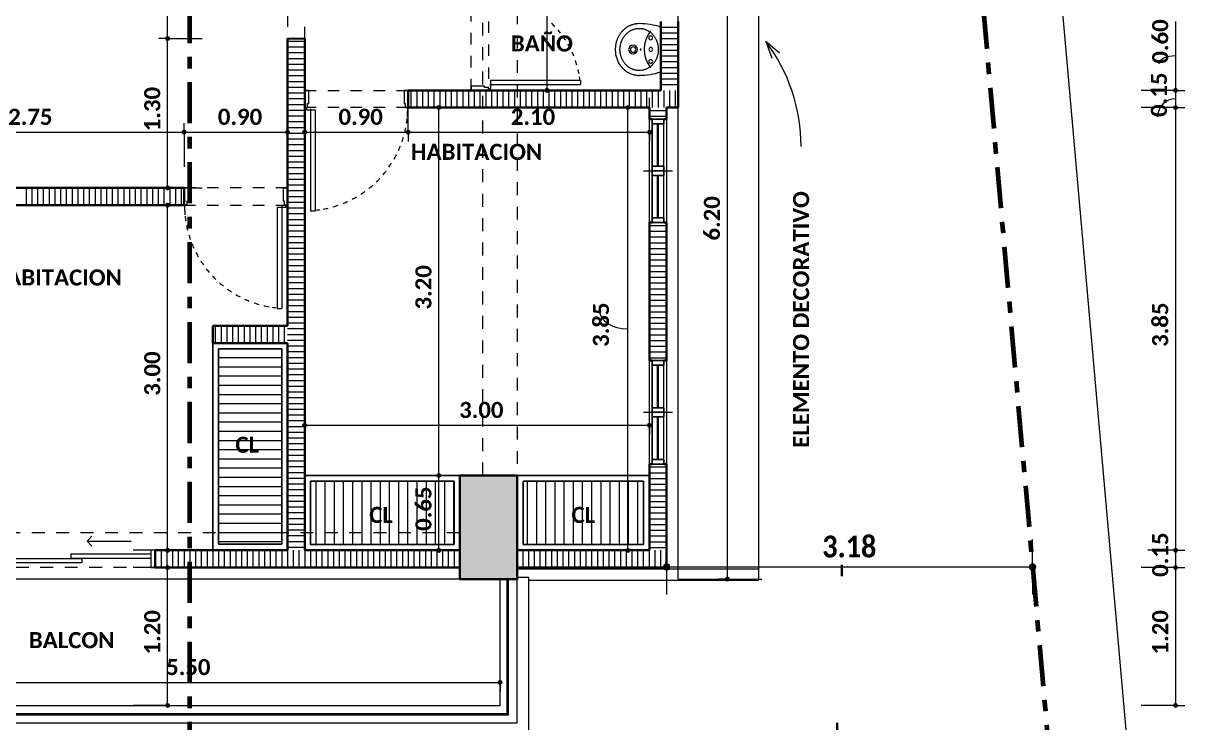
# Model space of a CAD drawing. Header units: metres. Extents: x -144 to 1000, y -717 to 29.
# Drawn here: x 703.88 to 713.99, y -569.38 to -563.29 of the extents above; entities that cross this region are included whole.
import ezdxf

# ---------------------------------------------------------------- set-up
doc = ezdxf.new("R2010")
doc.units = ezdxf.units.M
for name, pattern in [('Basculante', [0.11625, 0.075, -0.04125]), ('basculante modificado', [0.18, 0.1125, -0.0675]), ('Dash Dot 3_16_', [0.595313, 0.357187, -0.119063, 0, -0.119063]), ('Derribado', [0.36, 0.24, -0.12]), ('Trazo', [0.45, 0.225, -0.225])]:
    doc.linetypes.add(name, pattern=pattern)
doc.layers.get('0').update_dxf_attribs({"color": 1})
for name, color, linetype, lineweight in [('A-ANNO-DIMS', 1, 'Continuous', 9), ('A-DETL', 1, 'Continuous', 9), ('A-DETL-GENF', 1, 'Continuous', 9), ('A-DETL-MEDM', 1, 'Continuous', 30), ('A-DETL-THIN', 1, 'Continuous', 9), ('A-DOOR', 1, 'Continuous', 9), ('A-DOOR-FRAM', 1, 'Continuous', 9), ('A-DOOR-HDLN', 1, 'Trazo', 20), ('A-FLOR', 2, 'Continuous', 9), ('A-FLOR-HRAL', 1, 'Continuous', 9), ('A-GENM', 1, 'Continuous', 9), ('A-GLAZ', 1, 'Continuous', 9), ('A-WALL', 4, 'Continuous', 9), ('G-ANNO-SYMB', 1, 'Continuous', 9), ('G-ANNO-TEXT', 2, 'Continuous', 9), ('P-SANR-FIXT', 1, 'Continuous', 9), ('S-COLS', 7, 'Continuous', 9)]:
    doc.layers.add(name, color=color, linetype=linetype, lineweight=lineweight)
doc.layers.add('A-WALL-PATT', color=7, linetype='Continuous', lineweight=35, true_color=0x9c9c9c)
doc.styles.add('Calibri_B', font='calibrib.ttf', dxfattribs={"height": 0.165})
doc.styles.add('Calibri_B_4', font='calibrib.ttf', dxfattribs={"height": 0.1125})
doc.styles.add('Calibri_B_6', font='calibrib.ttf', dxfattribs={"width": 0.9})

# ---------------------------------------------------------------- blocks, each defined once
blk = doc.blocks.new('S')
at = {"layer": 'A-ANNO-DIMS', "lineweight": 25}
h = blk.add_hatch(color=256, dxfattribs=at)
edge = h.paths.add_edge_path()
edge.add_arc((694.406, -502.648), 0.015, 0, 360)
h = blk.add_hatch(color=256, dxfattribs=at)
edge = h.paths.add_edge_path()
edge.add_arc((694.406, -502.648), 0.015, 0, 360)
h = blk.add_hatch(color=256, dxfattribs=at)
edge = h.paths.add_edge_path()
edge.add_arc((697.708, -503.099), 0.015, 0, 360)
h = blk.add_hatch(color=256, dxfattribs=at)
edge = h.paths.add_edge_path()
edge.add_arc((703.178, -503.099), 0.015, 0, 360)
h = blk.add_hatch(color=256, dxfattribs=at)
edge = h.paths.add_edge_path()
edge.add_arc((703.178, -503.099), 0.015, 0, 360)
h = blk.add_hatch(color=256, dxfattribs=at)
edge = h.paths.add_edge_path()
edge.add_arc((696.766, -503.249), 0.015, 0, 360)
h = blk.add_hatch(color=256, dxfattribs=at)
edge = h.paths.add_edge_path()
edge.add_arc((698.412, -503.249), 0.015, 0, 360)
h = blk.add_hatch(color=256, dxfattribs=at)
edge = h.paths.add_edge_path()
edge.add_arc((703.178, -503.249), 0.015, 0, 360)
h = blk.add_hatch(color=256, dxfattribs=at)
edge = h.paths.add_edge_path()
edge.add_arc((703.178, -503.249), 0.015, 0, 360)
h = blk.add_hatch(color=256, dxfattribs=at)
edge = h.paths.add_edge_path()
edge.add_arc((694.549, -503.463), 0.015, 0, 360)
h = blk.add_hatch(color=256, dxfattribs=at)
edge = h.paths.add_edge_path()
edge.add_arc((694.549, -503.463), 0.015, 0, 360)
h = blk.add_hatch(color=256, dxfattribs=at)
edge = h.paths.add_edge_path()
edge.add_arc((695.449, -503.463), 0.015, 0, 360)
h = blk.add_hatch(color=256, dxfattribs=at)
edge = h.paths.add_edge_path()
edge.add_arc((695.599, -503.463), 0.015, 0, 360)
h = blk.add_hatch(color=256, dxfattribs=at)
edge = h.paths.add_edge_path()
edge.add_arc((696.499, -503.463), 0.015, 0, 360)
h = blk.add_hatch(color=256, dxfattribs=at)
edge = h.paths.add_edge_path()
edge.add_arc((696.499, -503.463), 0.015, 0, 360)
h = blk.add_hatch(color=256, dxfattribs=at)
edge = h.paths.add_edge_path()
edge.add_arc((698.599, -503.463), 0.015, 0, 360)
h = blk.add_hatch(color=256, dxfattribs=at)
edge = h.paths.add_edge_path()
edge.add_arc((694.406, -503.947), 0.015, 0, 360)
h = blk.add_hatch(color=256, dxfattribs=at)
edge = h.paths.add_edge_path()
edge.add_arc((694.406, -504.097), 0.015, 0, 360)
h = blk.add_hatch(color=256, dxfattribs=at)
edge = h.paths.add_edge_path()
edge.add_arc((695.599, -506.012), 0.015, 0, 360)
h = blk.add_hatch(color=256, dxfattribs=at)
edge = h.paths.add_edge_path()
edge.add_arc((698.599, -506.012), 0.015, 0, 360)
h = blk.add_hatch(color=256, dxfattribs=at)
edge = h.paths.add_edge_path()
edge.add_arc((696.766, -506.449), 0.015, 0, 360)
h = blk.add_hatch(color=256, dxfattribs=at)
edge = h.paths.add_edge_path()
edge.add_arc((696.766, -506.449), 0.015, 0, 360)
h = blk.add_hatch(color=256, dxfattribs=at)
edge = h.paths.add_edge_path()
edge.add_arc((694.406, -507.099), 0.015, 0, 360)
h = blk.add_hatch(color=256, dxfattribs=at)
edge = h.paths.add_edge_path()
edge.add_arc((696.766, -507.099), 0.015, 0, 360)
h = blk.add_hatch(color=256, dxfattribs=at)
edge = h.paths.add_edge_path()
edge.add_arc((698.412, -507.099), 0.015, 0, 360)
h = blk.add_hatch(color=256, dxfattribs=at)
edge = h.paths.add_edge_path()
edge.add_arc((703.178, -507.099), 0.015, 0, 360)
h = blk.add_hatch(color=256, dxfattribs=at)
edge = h.paths.add_edge_path()
edge.add_arc((703.178, -507.099), 0.015, 0, 360)
h = blk.add_hatch(color=256, dxfattribs=at)
edge = h.paths.add_edge_path()
edge.add_arc((694.406, -507.249), 0.015, 0, 360)
at = {"layer": 'A-ANNO-DIMS', "lineweight": 25, "true_color": 0x0000ff}
h = blk.add_hatch(color=5, dxfattribs=at)
edge = h.paths.add_edge_path()
edge.add_arc((698.749, -507.244), 0.025, 0, 360)
h = blk.add_hatch(color=5, dxfattribs=at)
edge = h.paths.add_edge_path()
edge.add_arc((701.934, -507.244), 0.025, 0, 360)
at = {"layer": 'A-ANNO-DIMS', "lineweight": 25}
h = blk.add_hatch(color=256, dxfattribs=at)
edge = h.paths.add_edge_path()
edge.add_arc((703.178, -507.249), 0.015, 0, 360)
h = blk.add_hatch(color=256, dxfattribs=at)
edge = h.paths.add_edge_path()
edge.add_arc((703.178, -507.249), 0.015, 0, 360)
h = blk.add_hatch(color=256, dxfattribs=at)
edge = h.paths.add_edge_path()
edge.add_arc((699.277, -507.349), 0.015, 0, 360)
h = blk.add_hatch(color=256, dxfattribs=at)
edge = h.paths.add_edge_path()
edge.add_arc((697.299, -508.248), 0.015, 0, 360)
h = blk.add_hatch(color=256, dxfattribs=at)
edge = h.paths.add_edge_path()
edge.add_arc((694.406, -508.448), 0.015, 0, 360)
h = blk.add_hatch(color=256, dxfattribs=at)
edge = h.paths.add_edge_path()
edge.add_arc((703.178, -508.448), 0.015, 0, 360)
at = {"layer": 'S-COLS', "true_color": 0x5b5b5b}
h = blk.add_hatch(color=251, dxfattribs=at)
h.paths.add_polyline_path([(697.449, -507.349), (697.449, -506.449), (696.949, -506.449), (696.949, -507.349), (697.358, -507.349)])
h.paths.add_polyline_path([(679.205, -507.349), (679.649, -507.349), (679.649, -506.449), (679.149, -506.449), (679.149, -507.349)])
h.paths.add_polyline_path([(687.349, -507.348), (687.349, -506.448), (686.849, -506.448), (686.849, -507.348)])
h.paths.add_polyline_path([(693.56, -499.648), (693.65, -499.648), (693.65, -496.498), (693.15, -496.498), (693.15, -499.648)])
h.paths.add_polyline_path([(683.471, -499.648), (685.049, -499.648), (685.049, -499.149), (683.349, -499.149), (683.349, -496.999), (685.05, -496.999), (685.049, -496.499), (683.049, -496.499), (683.049, -499.648), (683.116, -499.648)])
h.paths.add_polyline_path([(697.45, -499.648), (697.45, -498.949), (697.05, -498.949), (697.05, -499.648)])
h.paths.add_polyline_path([(679.436, -499.648), (679.649, -499.648), (679.649, -498.949), (679.149, -498.949), (679.149, -499.648), (679.422, -499.648)])
h.paths.add_polyline_path([(687.349, -499.648), (687.349, -498.748), (686.849, -498.748), (686.849, -499.648)])
h.paths.add_polyline_path([(687.35, -497.399), (687.35, -496.499), (686.85, -496.499), (686.85, -497.399)])
h.paths.add_polyline_path([(679.649, -497.199), (679.649, -496.497), (679.149, -496.499), (679.149, -497.199), (679.424, -497.199)])
h.paths.add_polyline_path([(697.225, -497.199), (697.45, -497.199), (697.45, -496.497), (697.05, -496.497), (697.05, -497.199)])
h.paths.add_polyline_path([(686.924, -488.499), (687.349, -488.499), (687.349, -487.599), (686.849, -487.599), (686.849, -488.499)])
h.paths.add_polyline_path([(697.209, -488.499), (697.449, -488.499), (697.449, -487.599), (696.949, -487.599), (696.949, -488.499)])
h.paths.add_polyline_path([(680.075, -487.899), (680.249, -487.899), (680.249, -487.399), (679.349, -487.399), (679.349, -487.899), (679.874, -487.899)])
at = {"layer": 'A-ANNO-DIMS', "color": 5, "true_color": 0x0000ff}
for p, q in [((700.526, -483.623), (702.927, -510.697)), ((698.749, -507.244), (698.749, -507.004)), ((701.934, -507.244), (701.934, -507.004)), ((698.749, -507.244), (701.934, -507.244)), ((698.749, -507.244), (698.749, -507.484)), ((701.934, -507.244), (701.934, -507.484))]:
    blk.add_line(p, q, dxfattribs=at)
at = {"layer": 'A-ANNO-DIMS'}
for p, q in [((697.708, -503.099), (697.708, -500.899)), ((699.277, -501.148), (699.277, -507.349)), ((694.406, -502.648), (694.406, -501.348)), ((703.178, -502.499), (703.178, -503.099)), ((694.406, -502.648), (694.326, -502.648)), ((694.406, -502.648), (694.326, -502.648)), ((694.406, -503.947), (694.406, -502.648)), ((694.406, -502.648), (694.706, -502.648)), ((694.406, -502.648), (694.706, -502.648)), ((697.708, -503.099), (697.408, -503.099)), ((697.708, -503.099), (697.788, -503.099)), ((703.178, -503.099), (702.878, -503.099)), ((703.178, -503.099), (702.878, -503.099)), ((703.178, -503.099), (703.258, -503.099)), ((703.178, -503.099), (703.178, -503.249)), ((703.178, -503.099), (703.258, -503.099)), ((695.449, -503.463), (695.449, -503.163)), ((695.599, -503.463), (695.599, -503.163)), ((696.499, -503.463), (696.499, -503.163)), ((696.499, -503.463), (696.499, -503.163)), ((698.599, -503.463), (698.599, -503.163)), ((696.766, -503.249), (696.466, -503.249)), ((696.766, -506.449), (696.766, -503.249)), ((696.766, -503.249), (696.846, -503.249)), ((698.412, -503.249), (698.112, -503.249)), ((698.412, -507.099), (698.412, -503.249)), ((698.412, -503.249), (698.492, -503.249)), ((703.178, -503.249), (702.878, -503.249)), ((703.178, -503.249), (702.878, -503.249)), ((703.178, -503.249), (703.258, -503.249)), ((703.178, -503.249), (703.178, -507.099)), ((703.178, -503.249), (703.258, -503.249)), ((694.549, -503.463), (694.549, -503.383)), ((694.549, -503.463), (694.549, -503.383)), ((691.799, -503.463), (694.549, -503.463)), ((694.549, -503.463), (694.549, -503.763)), ((694.549, -503.463), (695.449, -503.463)), ((694.549, -503.463), (694.549, -503.763)), ((695.449, -503.463), (695.449, -503.543)), ((695.599, -503.463), (696.499, -503.463)), ((695.599, -503.463), (695.599, -503.543)), ((696.499, -503.463), (696.499, -503.543)), ((696.499, -503.463), (698.599, -503.463)), ((696.499, -503.463), (696.499, -503.543)), ((698.599, -503.463), (698.599, -503.543)), ((694.406, -503.947), (694.326, -503.947)), ((694.406, -503.947), (694.706, -503.947)), ((694.406, -504.097), (694.106, -504.097)), ((694.406, -507.099), (694.406, -504.097)), ((694.406, -504.097), (694.486, -504.097)), ((695.599, -506.012), (695.599, -505.712)), ((698.599, -506.012), (698.599, -505.712)), ((695.599, -506.012), (698.599, -506.012)), ((695.599, -506.012), (695.599, -506.092)), ((698.599, -506.012), (698.599, -506.092)), ((696.766, -506.449), (696.466, -506.449)), ((696.766, -506.449), (696.466, -506.449)), ((696.766, -507.099), (696.766, -506.449)), ((696.766, -506.449), (696.846, -506.449)), ((696.766, -506.449), (696.846, -506.449)), ((694.406, -507.099), (694.106, -507.099)), ((694.406, -507.099), (694.486, -507.099)), ((696.766, -507.099), (696.846, -507.099)), ((698.412, -507.099), (698.492, -507.099)), ((703.178, -507.099), (703.258, -507.099)), ((703.178, -507.099), (703.178, -507.249)), ((703.178, -507.099), (703.258, -507.099)), ((694.406, -507.249), (694.106, -507.249)), ((694.406, -508.448), (694.406, -507.249)), ((694.406, -507.249), (694.486, -507.249)), ((703.178, -507.249), (702.878, -507.249)), ((703.178, -507.249), (702.878, -507.249)), ((703.178, -507.249), (703.258, -507.249)), ((703.178, -507.249), (703.178, -508.448)), ((703.178, -507.249), (703.258, -507.249)), ((699.277, -507.349), (699.197, -507.349)), ((699.277, -507.349), (699.577, -507.349)), ((697.299, -508.248), (697.299, -507.948)), ((691.799, -508.248), (697.299, -508.248)), ((697.299, -508.248), (697.299, -508.328)), ((694.406, -508.448), (694.106, -508.448)), ((694.406, -508.448), (694.486, -508.448)), ((703.178, -508.448), (702.878, -508.448)), ((703.178, -508.448), (703.258, -508.448))]:
    blk.add_line(p, q, dxfattribs=at)
at = {"layer": 'A-ANNO-DIMS', "linetype": 'Derribado'}
for p, q in [((696.766, -507.099), (696.466, -507.099)), ((698.412, -507.099), (698.112, -507.099)), ((703.178, -507.099), (702.878, -507.099)), ((703.178, -507.099), (702.878, -507.099))]:
    blk.add_line(p, q, dxfattribs=at)
at = {"layer": 'A-ANNO-DIMS', "lineweight": 25}
for centre in [(694.406, -502.648), (694.406, -502.648), (697.708, -503.099), (703.178, -503.099), (703.178, -503.099), (696.766, -503.249), (698.412, -503.249), (703.178, -503.249), (703.178, -503.249), (694.549, -503.463), (694.549, -503.463), (695.449, -503.463), (695.599, -503.463), (696.499, -503.463), (696.499, -503.463), (698.599, -503.463), (694.406, -503.947), (694.406, -504.097), (695.599, -506.012), (698.599, -506.012), (696.766, -506.449), (696.766, -506.449), (694.406, -507.099), (696.766, -507.099), (698.412, -507.099), (703.178, -507.099), (703.178, -507.099), (694.406, -507.249), (703.178, -507.249), (703.178, -507.249), (699.277, -507.349), (697.299, -508.248), (694.406, -508.448), (703.178, -508.448)]:
    blk.add_circle(centre, 0.015, dxfattribs=at)
at = {"layer": 'A-ANNO-DIMS', "color": 5, "lineweight": 25, "true_color": 0x0000ff}
for centre in [(698.749, -507.244), (701.934, -507.244)]:
    blk.add_circle(centre, 0.025, dxfattribs=at)
at = {"layer": 'A-ANNO-DIMS'}
for centre, major_axis, ratio, start_param, end_param in [((703.178, -502.867), (0.145, 0), 0.469268, 1.570796, 3.141593), ((703.178, -503.33), (0, 0.157), 0.995585, 0, 1.570796), ((698.412, -505.017), (0.246, 0), 0.636123, 3.141593, 4.712389)]:
    blk.add_ellipse(centre, major_axis=major_axis, ratio=ratio, start_param=start_param, end_param=end_param, dxfattribs=at)
at = {"layer": 'A-DETL', "color": 7, "linetype": 'Dash Dot 3_16_', "lineweight": 70}
blk.add_line((699.845, -483.683), (702.245, -510.757), dxfattribs=at)
at = {"layer": 'A-DETL', "color": 7, "linetype": 'basculante modificado'}
for p, q in [((697.149, -506.448), (697.149, -499.648)), ((697.449, -499.648), (697.449, -506.448)), ((696.949, -506.947), (687.349, -506.947)), ((687.348, -507.247), (696.949, -507.247))]:
    blk.add_line(p, q, dxfattribs=at)
at = {"layer": 'A-DETL', "color": 7, "linetype": 'Basculante', "lineweight": 35}
for p, q in [((700.274, -507.224), (700.274, -507.324)), ((700.233, -508.598), (700.233, -508.758))]:
    blk.add_line(p, q, dxfattribs=at)
at = {"layer": 'A-DETL', "color": 253, "true_color": 0xb6b6b6}
for p, q in [((701.934, -507.249), (701.934, -507.369)), ((695.385, -508.598), (695.485, -508.598))]:
    blk.add_line(p, q, dxfattribs=at)
at = {"layer": 'A-DETL-GENF', "linetype": 'Basculante'}
for p, q in [((695.449, -501.448), (695.449, -502.648)), ((695.599, -502.648), (695.599, -501.448)), ((697.049, -503.099), (697.049, -502.299)), ((697.199, -502.299), (697.199, -503.099)), ((695.599, -503.249), (695.599, -503.099)), ((695.599, -503.099), (696.499, -503.099)), ((696.499, -503.099), (696.499, -503.249)), ((697.199, -503.099), (697.049, -503.099)), ((696.499, -503.249), (695.599, -503.249)), ((695.449, -503.947), (694.549, -503.947)), ((694.549, -503.947), (694.549, -504.097)), ((695.449, -504.097), (695.449, -503.947)), ((694.549, -504.097), (695.449, -504.097))]:
    blk.add_line(p, q, dxfattribs=at)
at = {"layer": 'A-DETL-GENF', "lineweight": 25}
for p, q in [((698.624, -503.349), (698.624, -503.389)), ((698.724, -503.349), (698.624, -503.349)), ((698.624, -503.389), (698.724, -503.389)), ((698.724, -503.389), (698.724, -503.349)), ((698.624, -503.759), (698.624, -503.799)), ((698.724, -503.759), (698.624, -503.759)), ((698.624, -503.799), (698.724, -503.799)), ((698.624, -503.799), (698.624, -503.839)), ((698.724, -503.799), (698.624, -503.799)), ((698.724, -503.799), (698.724, -503.759)), ((698.724, -503.839), (698.724, -503.799)), ((698.624, -503.839), (698.724, -503.839)), ((698.624, -504.209), (698.624, -504.249)), ((698.724, -504.209), (698.624, -504.209)), ((698.724, -504.249), (698.724, -504.209)), ((698.624, -504.249), (698.724, -504.249)), ((698.624, -505.449), (698.624, -505.489)), ((698.724, -505.449), (698.624, -505.449)), ((698.624, -505.489), (698.724, -505.489)), ((698.724, -505.489), (698.724, -505.449)), ((698.624, -505.859), (698.624, -505.899)), ((698.724, -505.859), (698.624, -505.859)), ((698.624, -505.899), (698.724, -505.899)), ((698.624, -505.899), (698.624, -505.939)), ((698.724, -505.899), (698.624, -505.899)), ((698.624, -505.939), (698.724, -505.939)), ((698.724, -505.899), (698.724, -505.859)), ((698.724, -505.939), (698.724, -505.899)), ((698.624, -506.309), (698.624, -506.349)), ((698.724, -506.309), (698.624, -506.309)), ((698.624, -506.349), (698.724, -506.349)), ((698.724, -506.349), (698.724, -506.309))]:
    blk.add_line(p, q, dxfattribs=at)
at = {"layer": 'A-DETL-GENF'}
for p, q in [((698.624, -503.759), (698.624, -503.389)), ((698.669, -503.759), (698.669, -503.389)), ((698.679, -503.759), (698.679, -503.389)), ((698.724, -503.759), (698.724, -503.389)), ((698.624, -504.209), (698.624, -503.839)), ((698.669, -504.209), (698.669, -503.839)), ((698.679, -504.209), (698.679, -503.839)), ((698.724, -504.209), (698.724, -503.839)), ((698.624, -505.859), (698.624, -505.489)), ((698.669, -505.859), (698.669, -505.489)), ((698.679, -505.859), (698.679, -505.489)), ((698.724, -505.859), (698.724, -505.489)), ((698.624, -506.309), (698.624, -505.939)), ((698.669, -506.309), (698.669, -505.939)), ((698.679, -506.309), (698.679, -505.939)), ((698.724, -506.309), (698.724, -505.939))]:
    blk.add_line(p, q, dxfattribs=at)
at = {"layer": 'A-DETL-GENF', "color": 251, "true_color": 0x535353}
for p, q in [((694.849, -505.423), (695.399, -505.423)), ((694.849, -505.503), (695.399, -505.503)), ((694.849, -505.583), (695.399, -505.583)), ((694.849, -505.663), (695.399, -505.663)), ((694.849, -505.743), (695.399, -505.743)), ((694.849, -505.823), (695.399, -505.823)), ((694.849, -505.903), (695.399, -505.903)), ((694.849, -505.983), (695.399, -505.983)), ((694.849, -506.063), (695.399, -506.063)), ((694.849, -506.143), (695.399, -506.143)), ((694.849, -506.223), (695.399, -506.223)), ((694.849, -506.303), (695.399, -506.303)), ((694.849, -506.383), (695.399, -506.383)), ((694.849, -506.463), (695.399, -506.463)), ((694.849, -506.543), (695.399, -506.543)), ((695.698, -507.047), (695.698, -506.499)), ((695.778, -507.047), (695.778, -506.498)), ((695.858, -507.047), (695.858, -506.498)), ((695.938, -507.047), (695.938, -506.498)), ((696.018, -507.047), (696.018, -506.498)), ((696.098, -507.047), (696.098, -506.498)), ((696.178, -507.047), (696.178, -506.498)), ((696.258, -507.047), (696.258, -506.498)), ((696.338, -507.047), (696.338, -506.498)), ((696.418, -507.047), (696.418, -506.498)), ((696.498, -507.047), (696.498, -506.498)), ((696.578, -507.047), (696.578, -506.498)), ((696.658, -507.047), (696.658, -506.498)), ((696.738, -507.047), (696.738, -506.498)), ((696.818, -507.047), (696.818, -506.498)), ((696.898, -507.047), (696.898, -506.498)), ((697.538, -507.047), (697.538, -506.499)), ((697.618, -507.047), (697.618, -506.498)), ((697.698, -507.047), (697.698, -506.498)), ((697.778, -507.047), (697.778, -506.498)), ((697.858, -507.047), (697.858, -506.498)), ((697.938, -507.047), (697.938, -506.498)), ((698.018, -507.047), (698.018, -506.498)), ((698.098, -507.047), (698.098, -506.498)), ((698.178, -507.047), (698.178, -506.498)), ((698.258, -507.047), (698.258, -506.498)), ((698.338, -507.047), (698.338, -506.498)), ((698.418, -507.047), (698.418, -506.498)), ((698.498, -507.047), (698.498, -506.498)), ((694.849, -506.623), (695.399, -506.623)), ((694.849, -506.703), (695.399, -506.703)), ((694.849, -506.783), (695.399, -506.783)), ((694.849, -506.863), (695.399, -506.863)), ((694.849, -506.943), (695.399, -506.943)), ((694.849, -507.023), (695.399, -507.023))]:
    blk.add_line(p, q, dxfattribs=at)
at = {"layer": 'A-DETL-MEDM'}
blk.add_line((695.449, -502.648), (695.599, -502.648), dxfattribs=at)
at = {"layer": 'A-DETL-THIN'}
for p, q in [((695.399, -505.347), (694.849, -505.347)), ((694.849, -505.347), (694.849, -507.047)), ((695.399, -507.047), (695.399, -505.347)), ((695.649, -506.498), (695.649, -507.047)), ((696.899, -506.498), (695.649, -506.498)), ((696.899, -507.047), (696.899, -506.498)), ((698.549, -506.498), (697.499, -506.498)), ((697.499, -506.498), (697.499, -507.047)), ((698.549, -507.047), (698.549, -506.498)), ((694.849, -507.047), (695.399, -507.047)), ((695.649, -507.047), (696.899, -507.047)), ((697.499, -507.047), (698.549, -507.047))]:
    blk.add_line(p, q, dxfattribs=at)
at = {"layer": 'A-DOOR', "lineweight": 15}
for p, q in [((697.219, -503.009), (697.999, -503.009)), ((697.219, -503.084), (697.219, -503.009)), ((697.999, -503.009), (697.999, -503.049)), ((697.209, -503.049), (697.999, -503.049)), ((697.209, -503.084), (697.219, -503.084)), ((697.209, -503.099), (697.209, -503.084)), ((695.599, -503.259), (695.614, -503.259)), ((695.614, -503.259), (695.614, -503.269)), ((695.614, -503.269), (695.689, -503.269)), ((695.649, -503.259), (695.649, -504.149)), ((695.689, -503.269), (695.689, -504.149)), ((695.359, -504.117), (695.359, -504.997)), ((695.434, -504.117), (695.359, -504.117)), ((695.399, -504.107), (695.399, -504.997)), ((695.434, -504.107), (695.434, -504.117)), ((695.449, -504.107), (695.434, -504.107)), ((695.689, -504.149), (695.649, -504.149)), ((695.359, -504.997), (695.399, -504.997))]:
    blk.add_line(p, q, dxfattribs=at)
at = {"layer": 'A-DOOR'}
for p, q in [((695.599, -503.249), (695.599, -503.099)), ((697.199, -503.099), (697.049, -503.099)), ((695.449, -504.097), (695.449, -503.947)), ((693.705, -507.02), (693.747, -506.977)), ((693.705, -507.02), (693.747, -507.062)), ((693.705, -507.02), (694.088, -507.02))]:
    blk.add_line(p, q, dxfattribs=at)
for centre, radius, start, end in [((697.199, -503.099), 0.8, 43.9406, 46.6605), ((697.199, -503.099), 0.8, 38.4672, 41.2097), ((697.199, -503.099), 0.8, 32.9441, 35.7122), ((697.199, -503.099), 0.8, 27.366, 30.1622), ((697.199, -503.099), 0.8, 21.7283, 24.5549), ((697.199, -503.099), 0.8, 15.8316, 18.8857), ((697.199, -503.099), 0.8, 10.2582, 13.1511), ((697.199, -503.099), 0.8, 10.2582, 13.1511), ((697.199, -503.099), 0.8, 6.4594, 8.45), ((695.601, -503.251), 0.895, 354.8602, 0), ((695.601, -503.251), 0.895, 351.4009, 354.0571), ((695.601, -503.251), 0.895, 340.7809, 343.4371), ((695.601, -503.251), 0.895, 346.0919, 348.7462), ((695.601, -503.251), 0.895, 335.4605, 338.1223), ((695.601, -503.251), 0.895, 330.1233, 332.7944), ((695.601, -503.251), 0.895, 319.3702, 322.0705), ((695.601, -503.251), 0.895, 324.7622, 327.4462), ((695.601, -503.251), 0.895, 308.4672, 311.2097), ((695.601, -503.251), 0.895, 313.9406, 316.6605), ((695.601, -503.251), 0.895, 297.366, 300.1622), ((695.601, -503.251), 0.895, 302.9441, 305.7122), ((695.448, -504.1), 0.895, 180, 185.1398), ((695.601, -503.251), 0.895, 280.2582, 283.1511), ((695.601, -503.251), 0.895, 280.2582, 283.1511), ((695.601, -503.251), 0.895, 285.8316, 288.8857), ((695.601, -503.251), 0.895, 291.7283, 294.5549), ((695.448, -504.1), 0.895, 185.9429, 188.5991), ((695.601, -503.251), 0.895, 276.4594, 278.45), ((695.448, -504.1), 0.895, 191.2538, 193.9081), ((695.448, -504.1), 0.895, 196.5629, 199.2191), ((695.448, -504.1), 0.895, 201.8777, 204.5395), ((695.448, -504.1), 0.895, 207.2056, 209.8767), ((695.448, -504.1), 0.895, 212.5538, 215.2378), ((695.448, -504.1), 0.895, 217.9295, 220.6298), ((695.448, -504.1), 0.895, 223.3395, 226.0594), ((695.448, -504.1), 0.895, 228.7903, 231.5328), ((695.448, -504.1), 0.895, 234.2878, 237.0559), ((695.448, -504.1), 0.895, 239.8378, 242.634), ((695.448, -504.1), 0.895, 245.4451, 248.2717), ((695.448, -504.1), 0.895, 251.1143, 254.1684), ((695.448, -504.1), 0.895, 256.8489, 259.7418), ((695.448, -504.1), 0.895, 256.8489, 259.7418), ((695.448, -504.1), 0.895, 261.55, 263.5406)]:
    blk.add_arc(centre, radius, start, end, dxfattribs=at)
at = {"layer": 'A-DOOR-FRAM'}
for p, q in [((695.634, -503.099), (695.599, -503.099)), ((695.634, -503.214), (695.634, -503.099)), ((696.499, -503.099), (696.464, -503.099)), ((696.464, -503.099), (696.464, -503.214)), ((697.049, -503.064), (697.049, -503.099)), ((697.164, -503.064), (697.049, -503.064)), ((697.164, -503.074), (697.164, -503.064)), ((697.199, -503.074), (697.164, -503.074)), ((697.199, -503.099), (697.199, -503.074)), ((695.624, -503.249), (695.624, -503.214)), ((695.624, -503.214), (695.634, -503.214)), ((696.464, -503.214), (696.474, -503.214)), ((696.474, -503.214), (696.474, -503.249)), ((695.599, -503.249), (695.624, -503.249)), ((696.474, -503.249), (696.499, -503.249)), ((694.549, -503.947), (694.584, -503.947)), ((694.584, -503.947), (694.584, -504.062)), ((695.414, -504.062), (695.414, -503.947)), ((695.414, -503.947), (695.449, -503.947)), ((694.574, -504.097), (694.549, -504.097)), ((694.574, -504.062), (694.574, -504.097)), ((694.584, -504.062), (694.574, -504.062)), ((695.424, -504.062), (695.414, -504.062)), ((695.424, -504.097), (695.424, -504.062)), ((695.449, -504.097), (695.424, -504.097)), ((694.299, -507.099), (694.259, -507.099)), ((694.259, -507.099), (694.259, -507.129)), ((694.259, -507.169), (694.259, -507.249)), ((694.259, -507.249), (694.299, -507.249))]:
    blk.add_line(p, q, dxfattribs=at)
at = {"layer": 'A-DOOR-FRAM', "lineweight": 5}
for p, q in [((693.565, -507.129), (694.259, -507.129)), ((693.565, -507.129), (693.565, -507.169)), ((694.259, -507.129), (694.259, -507.169)), ((692.966, -507.169), (693.66, -507.169)), ((693.66, -507.209), (692.966, -507.209)), ((694.259, -507.169), (693.565, -507.169)), ((693.66, -507.169), (693.66, -507.209))]:
    blk.add_line(p, q, dxfattribs=at)
at = {"layer": 'A-DOOR-HDLN'}
for p, q in [((696.499, -503.099), (696.499, -503.249)), ((694.549, -503.947), (694.549, -504.097))]:
    blk.add_line(p, q, dxfattribs=at)
at = {"layer": 'A-FLOR'}
blk.add_line((696.949, -507.349), (691.799, -507.349), dxfattribs=at)
at = {"layer": 'A-FLOR-HRAL'}
for p, q in [((697.358, -507.353), (697.37, -507.353)), ((697.358, -507.353), (697.358, -508.522)), ((697.37, -507.353), (697.37, -508.534)), ((697.358, -508.522), (691.799, -508.522)), ((697.37, -508.534), (691.799, -508.534)), ((697.37, -508.534), (697.358, -508.522))]:
    blk.add_line(p, q, dxfattribs=at)
at = {"layer": 'A-GENM', "lineweight": 25}
for p, q in [((694.799, -505.297), (694.799, -507.097)), ((695.449, -505.297), (694.799, -505.297)), ((695.449, -507.097), (695.449, -505.297)), ((694.849, -507.047), (694.849, -505.347)), ((694.849, -505.347), (695.399, -505.347)), ((695.399, -505.347), (695.399, -507.047)), ((696.949, -506.449), (695.599, -506.449)), ((695.599, -506.449), (695.599, -507.099)), ((696.949, -507.099), (696.949, -506.449)), ((698.599, -506.449), (697.449, -506.449)), ((697.449, -506.449), (697.449, -507.099)), ((698.599, -507.099), (698.599, -506.449)), ((695.649, -506.499), (696.899, -506.499)), ((695.649, -507.049), (695.649, -506.499)), ((696.899, -506.499), (696.899, -507.049)), ((697.499, -506.499), (698.549, -506.499)), ((697.499, -507.049), (697.499, -506.499)), ((698.549, -506.499), (698.549, -507.049)), ((695.399, -507.047), (694.849, -507.047)), ((696.899, -507.049), (695.649, -507.049)), ((698.549, -507.049), (697.499, -507.049)), ((694.799, -507.097), (695.449, -507.097)), ((695.599, -507.099), (696.949, -507.099)), ((697.449, -507.099), (698.599, -507.099))]:
    blk.add_line(p, q, dxfattribs=at)
at = {"layer": 'A-GLAZ'}
for p, q in [((698.624, -503.349), (698.724, -503.349)), ((698.624, -503.349), (698.624, -503.799)), ((698.724, -503.799), (698.724, -503.349)), ((698.549, -503.799), (698.799, -503.799)), ((698.624, -503.799), (698.724, -503.799)), ((698.624, -503.799), (698.724, -503.799)), ((698.624, -503.799), (698.624, -504.249)), ((698.724, -504.249), (698.724, -503.799)), ((698.624, -504.249), (698.724, -504.249)), ((698.624, -505.449), (698.724, -505.449)), ((698.624, -505.449), (698.624, -505.899)), ((698.724, -505.899), (698.724, -505.449)), ((698.549, -505.899), (698.799, -505.899)), ((698.624, -505.899), (698.724, -505.899)), ((698.624, -505.899), (698.724, -505.899)), ((698.624, -505.899), (698.624, -506.349)), ((698.724, -506.349), (698.724, -505.899)), ((698.624, -506.349), (698.724, -506.349))]:
    blk.add_line(p, q, dxfattribs=at)
at = {"layer": 'A-WALL'}
for p, q in [((698.849, -507.349), (698.849, -501.348)), ((699.55, -507.349), (699.55, -501.348)), ((698.849, -507.259), (698.849, -503.249)), ((698.599, -504.249), (698.599, -503.349)), ((698.749, -503.349), (698.749, -504.249)), ((698.599, -506.349), (698.599, -505.449)), ((698.749, -505.449), (698.749, -506.349)), ((697.449, -507.259), (699.55, -507.259)), ((699.55, -507.359), (699.55, -507.259)), ((697.299, -508.448), (697.299, -507.349)), ((697.449, -507.334), (697.549, -507.334)), ((697.449, -508.598), (697.449, -507.349)), ((697.549, -508.698), (697.549, -507.334)), ((697.549, -507.359), (699.55, -507.359)), ((698.849, -507.349), (699.55, -507.349)), ((691.799, -508.448), (697.299, -508.448)), ((691.799, -508.598), (697.449, -508.598))]:
    blk.add_line(p, q, dxfattribs=at)
at = {"layer": 'A-WALL', "lineweight": 35}
for p, q in [((698.699, -502.499), (698.699, -503.099)), ((698.849, -503.249), (698.849, -502.499)), ((695.449, -502.648), (695.449, -505.147)), ((695.599, -507.099), (695.599, -502.648)), ((698.699, -503.099), (696.499, -503.099)), ((696.499, -503.099), (696.499, -503.249)), ((696.499, -503.249), (698.599, -503.249)), ((698.599, -503.249), (698.599, -503.349)), ((698.749, -503.249), (698.849, -503.249)), ((698.749, -503.349), (698.749, -503.249)), ((698.599, -503.349), (698.624, -503.349)), ((698.724, -503.349), (698.749, -503.349)), ((694.549, -503.947), (691.799, -503.947)), ((694.549, -504.097), (694.549, -503.947)), ((691.799, -504.097), (694.549, -504.097)), ((698.599, -504.249), (698.599, -505.449)), ((698.624, -504.249), (698.599, -504.249)), ((698.749, -504.249), (698.724, -504.249)), ((698.749, -505.449), (698.749, -504.249)), ((695.449, -505.147), (694.799, -505.147)), ((694.799, -505.147), (694.799, -505.297)), ((694.799, -505.297), (695.449, -505.297)), ((695.449, -505.297), (695.449, -507.099)), ((698.599, -505.449), (698.624, -505.449)), ((698.724, -505.449), (698.749, -505.449)), ((698.599, -506.349), (698.599, -507.099)), ((698.624, -506.349), (698.599, -506.349)), ((698.749, -506.349), (698.724, -506.349)), ((698.749, -507.249), (698.749, -506.349)), ((695.449, -507.099), (694.299, -507.099)), ((694.299, -507.099), (694.299, -507.249)), ((696.949, -507.099), (695.599, -507.099)), ((696.949, -507.249), (696.949, -507.099)), ((698.599, -507.099), (697.449, -507.099)), ((697.449, -507.099), (697.449, -507.249)), ((694.299, -507.249), (696.949, -507.249)), ((697.449, -507.249), (698.749, -507.249))]:
    blk.add_line(p, q, dxfattribs=at)
at = {"layer": 'A-WALL-PATT', "color": 8, "lineweight": 5, "true_color": 0x727272}
for p, q in [((698.699, -502.549), (698.849, -502.549)), ((698.699, -502.599), (698.849, -502.599)), ((695.599, -502.674), (695.449, -502.674)), ((698.699, -502.649), (698.849, -502.649)), ((698.699, -502.699), (698.849, -502.699)), ((695.599, -502.724), (695.449, -502.724)), ((695.599, -502.774), (695.449, -502.774)), ((698.699, -502.749), (698.849, -502.749)), ((698.699, -502.799), (698.849, -502.799)), ((695.599, -502.824), (695.449, -502.824)), ((695.599, -502.874), (695.449, -502.874)), ((698.699, -502.849), (698.849, -502.849)), ((698.699, -502.899), (698.849, -502.899)), ((695.599, -502.924), (695.449, -502.924)), ((695.599, -502.974), (695.449, -502.974)), ((698.699, -502.949), (698.849, -502.949)), ((698.699, -502.999), (698.849, -502.999)), ((695.599, -503.024), (695.449, -503.024)), ((695.599, -503.074), (695.449, -503.074)), ((696.524, -503.099), (696.524, -503.249)), ((696.574, -503.099), (696.574, -503.249)), ((696.624, -503.099), (696.624, -503.249)), ((696.674, -503.099), (696.674, -503.249)), ((696.724, -503.099), (696.724, -503.249)), ((696.774, -503.099), (696.774, -503.249)), ((696.824, -503.099), (696.824, -503.249)), ((696.874, -503.099), (696.874, -503.249)), ((696.924, -503.099), (696.924, -503.249)), ((696.974, -503.099), (696.974, -503.249)), ((697.024, -503.099), (697.024, -503.249)), ((697.074, -503.099), (697.074, -503.249)), ((697.124, -503.099), (697.124, -503.249)), ((697.174, -503.099), (697.174, -503.249)), ((697.224, -503.099), (697.224, -503.249)), ((697.274, -503.099), (697.274, -503.249)), ((697.324, -503.099), (697.324, -503.249)), ((697.374, -503.099), (697.374, -503.249)), ((697.424, -503.099), (697.424, -503.249)), ((697.474, -503.099), (697.474, -503.249)), ((697.524, -503.099), (697.524, -503.249)), ((697.574, -503.099), (697.574, -503.249)), ((697.624, -503.099), (697.624, -503.249)), ((697.674, -503.099), (697.674, -503.249)), ((697.724, -503.099), (697.724, -503.249)), ((697.774, -503.099), (697.774, -503.249)), ((697.824, -503.099), (697.824, -503.249)), ((697.874, -503.099), (697.874, -503.249)), ((697.924, -503.099), (697.924, -503.249)), ((697.974, -503.099), (697.974, -503.249)), ((698.024, -503.099), (698.024, -503.249)), ((698.074, -503.099), (698.074, -503.249)), ((698.124, -503.099), (698.124, -503.249)), ((698.174, -503.099), (698.174, -503.249)), ((698.224, -503.099), (698.224, -503.249)), ((698.274, -503.099), (698.274, -503.249)), ((698.324, -503.099), (698.324, -503.249)), ((698.374, -503.099), (698.374, -503.249)), ((698.424, -503.099), (698.424, -503.249)), ((698.474, -503.099), (698.474, -503.249)), ((698.524, -503.099), (698.524, -503.249)), ((698.574, -503.099), (698.574, -503.249)), ((698.624, -503.099), (698.624, -503.249)), ((698.674, -503.099), (698.674, -503.249)), ((698.699, -503.049), (698.849, -503.049)), ((698.724, -503.099), (698.724, -503.249)), ((698.774, -503.099), (698.774, -503.249)), ((698.824, -503.099), (698.824, -503.249)), ((695.599, -503.124), (695.449, -503.124)), ((695.599, -503.174), (695.449, -503.174)), ((695.599, -503.224), (695.449, -503.224)), ((695.599, -503.274), (695.449, -503.274)), ((698.599, -503.274), (698.749, -503.274)), ((695.599, -503.324), (695.449, -503.324)), ((695.599, -503.374), (695.449, -503.374)), ((698.599, -503.324), (698.749, -503.324)), ((695.599, -503.424), (695.449, -503.424)), ((695.599, -503.474), (695.449, -503.474)), ((695.599, -503.524), (695.449, -503.524)), ((695.599, -503.574), (695.449, -503.574)), ((695.599, -503.624), (695.449, -503.624)), ((695.599, -503.674), (695.449, -503.674)), ((695.599, -503.724), (695.449, -503.724)), ((695.599, -503.774), (695.449, -503.774)), ((695.599, -503.824), (695.449, -503.824)), ((695.599, -503.874), (695.449, -503.874)), ((695.599, -503.924), (695.449, -503.924)), ((693.174, -503.947), (693.174, -504.097)), ((693.224, -503.947), (693.224, -504.097)), ((693.274, -503.947), (693.274, -504.097)), ((693.324, -503.947), (693.324, -504.097)), ((693.374, -503.947), (693.374, -504.097)), ((693.424, -503.947), (693.424, -504.097)), ((693.474, -503.947), (693.474, -504.097)), ((693.524, -503.947), (693.524, -504.097)), ((693.574, -503.947), (693.574, -504.097)), ((693.624, -503.947), (693.624, -504.097)), ((693.674, -503.947), (693.674, -504.097)), ((693.724, -503.947), (693.724, -504.097)), ((693.774, -503.947), (693.774, -504.097)), ((693.824, -503.947), (693.824, -504.097)), ((693.874, -503.947), (693.874, -504.097)), ((693.924, -503.947), (693.924, -504.097)), ((693.974, -503.947), (693.974, -504.097)), ((694.024, -503.947), (694.024, -504.097)), ((694.074, -503.947), (694.074, -504.097)), ((694.124, -503.947), (694.124, -504.097)), ((694.174, -503.947), (694.174, -504.097)), ((694.224, -503.947), (694.224, -504.097)), ((694.274, -503.947), (694.274, -504.097)), ((694.324, -503.947), (694.324, -504.097)), ((694.374, -503.947), (694.374, -504.097)), ((694.424, -503.947), (694.424, -504.097)), ((694.474, -503.947), (694.474, -504.097)), ((694.524, -503.947), (694.524, -504.097)), ((695.599, -503.974), (695.449, -503.974)), ((695.599, -504.024), (695.449, -504.024)), ((695.599, -504.074), (695.449, -504.074)), ((695.599, -504.124), (695.449, -504.124)), ((695.599, -504.174), (695.449, -504.174)), ((695.599, -504.224), (695.449, -504.224)), ((695.599, -504.274), (695.449, -504.274)), ((695.599, -504.324), (695.449, -504.324)), ((698.599, -504.274), (698.749, -504.274)), ((698.599, -504.324), (698.749, -504.324)), ((695.599, -504.374), (695.449, -504.374)), ((695.599, -504.424), (695.449, -504.424)), ((698.599, -504.374), (698.749, -504.374)), ((698.599, -504.424), (698.749, -504.424)), ((695.599, -504.474), (695.449, -504.474)), ((695.599, -504.524), (695.449, -504.524)), ((698.599, -504.474), (698.749, -504.474)), ((698.599, -504.524), (698.749, -504.524)), ((695.599, -504.574), (695.449, -504.574)), ((695.599, -504.624), (695.449, -504.624)), ((698.599, -504.574), (698.749, -504.574)), ((698.599, -504.624), (698.749, -504.624)), ((695.599, -504.674), (695.449, -504.674)), ((695.599, -504.724), (695.449, -504.724)), ((698.599, -504.674), (698.749, -504.674)), ((698.599, -504.724), (698.749, -504.724)), ((695.599, -504.774), (695.449, -504.774)), ((695.599, -504.824), (695.449, -504.824)), ((698.599, -504.774), (698.749, -504.774)), ((698.599, -504.824), (698.749, -504.824)), ((695.599, -504.874), (695.449, -504.874)), ((695.599, -504.924), (695.449, -504.924)), ((698.599, -504.874), (698.749, -504.874)), ((698.599, -504.924), (698.749, -504.924)), ((695.599, -504.974), (695.449, -504.974)), ((695.599, -505.024), (695.449, -505.024)), ((698.599, -504.974), (698.749, -504.974)), ((698.599, -505.024), (698.749, -505.024)), ((695.599, -505.074), (695.449, -505.074)), ((695.599, -505.124), (695.449, -505.124)), ((698.599, -505.074), (698.749, -505.074)), ((698.599, -505.124), (698.749, -505.124)), ((694.824, -505.297), (694.824, -505.147)), ((694.874, -505.297), (694.874, -505.147)), ((694.924, -505.297), (694.924, -505.147)), ((694.974, -505.297), (694.974, -505.147)), ((695.024, -505.297), (695.024, -505.147)), ((695.074, -505.297), (695.074, -505.147)), ((695.124, -505.297), (695.124, -505.147)), ((695.174, -505.297), (695.174, -505.147)), ((695.224, -505.297), (695.224, -505.147)), ((695.274, -505.297), (695.274, -505.147)), ((695.324, -505.297), (695.324, -505.147)), ((695.374, -505.297), (695.374, -505.147)), ((695.424, -505.297), (695.424, -505.147)), ((695.599, -505.174), (695.449, -505.174)), ((695.599, -505.224), (695.449, -505.224)), ((698.599, -505.174), (698.749, -505.174)), ((698.599, -505.224), (698.749, -505.224)), ((695.599, -505.274), (695.449, -505.274)), ((695.599, -505.324), (695.449, -505.324)), ((698.599, -505.274), (698.749, -505.274)), ((698.599, -505.324), (698.749, -505.324)), ((695.599, -505.374), (695.449, -505.374)), ((695.599, -505.424), (695.449, -505.424)), ((698.599, -505.374), (698.749, -505.374)), ((698.599, -505.424), (698.749, -505.424)), ((695.599, -505.474), (695.449, -505.474)), ((695.599, -505.524), (695.449, -505.524)), ((695.599, -505.574), (695.449, -505.574)), ((695.599, -505.624), (695.449, -505.624)), ((695.599, -505.674), (695.449, -505.674)), ((695.599, -505.724), (695.449, -505.724)), ((695.599, -505.774), (695.449, -505.774)), ((695.599, -505.824), (695.449, -505.824)), ((695.599, -505.874), (695.449, -505.874)), ((695.599, -505.924), (695.449, -505.924)), ((695.599, -505.974), (695.449, -505.974)), ((695.599, -506.024), (695.449, -506.024)), ((695.599, -506.074), (695.449, -506.074)), ((695.599, -506.124), (695.449, -506.124)), ((695.599, -506.174), (695.449, -506.174)), ((695.599, -506.224), (695.449, -506.224)), ((695.599, -506.274), (695.449, -506.274)), ((695.599, -506.324), (695.449, -506.324)), ((695.599, -506.374), (695.449, -506.374)), ((695.599, -506.424), (695.449, -506.424)), ((698.599, -506.374), (698.749, -506.374)), ((698.599, -506.424), (698.749, -506.424)), ((695.599, -506.474), (695.449, -506.474)), ((695.599, -506.524), (695.449, -506.524)), ((698.599, -506.474), (698.749, -506.474)), ((698.599, -506.524), (698.749, -506.524)), ((695.599, -506.574), (695.449, -506.574)), ((695.599, -506.624), (695.449, -506.624)), ((698.599, -506.574), (698.749, -506.574)), ((698.599, -506.624), (698.749, -506.624)), ((695.599, -506.674), (695.449, -506.674)), ((695.599, -506.724), (695.449, -506.724)), ((698.599, -506.674), (698.749, -506.674)), ((698.599, -506.724), (698.749, -506.724)), ((695.599, -506.774), (695.449, -506.774)), ((695.599, -506.824), (695.449, -506.824)), ((698.599, -506.774), (698.749, -506.774)), ((698.599, -506.824), (698.749, -506.824)), ((695.599, -506.874), (695.449, -506.874)), ((695.599, -506.924), (695.449, -506.924)), ((698.599, -506.874), (698.749, -506.874)), ((698.599, -506.924), (698.749, -506.924)), ((695.599, -506.974), (695.449, -506.974)), ((695.599, -507.024), (695.449, -507.024)), ((698.599, -506.974), (698.749, -506.974)), ((698.599, -507.024), (698.749, -507.024)), ((694.349, -507.099), (694.349, -507.249)), ((694.399, -507.099), (694.399, -507.249)), ((694.449, -507.099), (694.449, -507.249)), ((694.499, -507.099), (694.499, -507.249)), ((694.549, -507.099), (694.549, -507.249)), ((694.599, -507.099), (694.599, -507.249)), ((694.649, -507.099), (694.649, -507.249)), ((694.699, -507.099), (694.699, -507.249)), ((694.749, -507.099), (694.749, -507.249)), ((694.799, -507.099), (694.799, -507.249)), ((694.849, -507.099), (694.849, -507.249)), ((694.899, -507.099), (694.899, -507.249)), ((694.949, -507.099), (694.949, -507.249)), ((694.999, -507.099), (694.999, -507.249)), ((695.049, -507.099), (695.049, -507.249)), ((695.099, -507.099), (695.099, -507.249)), ((695.149, -507.099), (695.149, -507.249)), ((695.199, -507.099), (695.199, -507.249)), ((695.249, -507.099), (695.249, -507.249)), ((695.299, -507.099), (695.299, -507.249)), ((695.349, -507.099), (695.349, -507.249)), ((695.399, -507.099), (695.399, -507.249)), ((695.599, -507.074), (695.449, -507.074)), ((695.449, -507.099), (695.449, -507.249)), ((695.499, -507.099), (695.499, -507.249)), ((695.549, -507.099), (695.549, -507.249)), ((695.599, -507.099), (695.599, -507.249)), ((695.649, -507.099), (695.649, -507.249)), ((695.699, -507.099), (695.699, -507.249)), ((695.749, -507.099), (695.749, -507.249)), ((695.799, -507.099), (695.799, -507.249)), ((695.849, -507.099), (695.849, -507.249)), ((695.899, -507.099), (695.899, -507.249)), ((695.949, -507.099), (695.949, -507.249)), ((695.999, -507.099), (695.999, -507.249)), ((696.049, -507.099), (696.049, -507.249)), ((696.099, -507.099), (696.099, -507.249)), ((696.149, -507.099), (696.149, -507.249)), ((696.199, -507.099), (696.199, -507.249)), ((696.249, -507.099), (696.249, -507.249)), ((696.299, -507.099), (696.299, -507.249)), ((696.349, -507.099), (696.349, -507.249)), ((696.399, -507.099), (696.399, -507.249)), ((696.449, -507.099), (696.449, -507.249)), ((696.499, -507.099), (696.499, -507.249)), ((696.549, -507.099), (696.549, -507.249)), ((696.599, -507.099), (696.599, -507.249)), ((696.649, -507.099), (696.649, -507.249)), ((696.699, -507.099), (696.699, -507.249)), ((696.749, -507.099), (696.749, -507.249)), ((696.799, -507.099), (696.799, -507.249)), ((696.849, -507.099), (696.849, -507.249)), ((696.899, -507.099), (696.899, -507.249)), ((697.499, -507.249), (697.499, -507.099)), ((697.549, -507.249), (697.549, -507.099)), ((697.599, -507.249), (697.599, -507.099)), ((697.649, -507.249), (697.649, -507.099)), ((697.699, -507.249), (697.699, -507.099)), ((697.749, -507.249), (697.749, -507.099)), ((697.799, -507.249), (697.799, -507.099)), ((697.849, -507.249), (697.849, -507.099)), ((697.899, -507.249), (697.899, -507.099)), ((697.949, -507.249), (697.949, -507.099)), ((697.999, -507.249), (697.999, -507.099)), ((698.049, -507.249), (698.049, -507.099)), ((698.099, -507.249), (698.099, -507.099)), ((698.149, -507.249), (698.149, -507.099)), ((698.199, -507.249), (698.199, -507.099)), ((698.249, -507.249), (698.249, -507.099)), ((698.299, -507.249), (698.299, -507.099)), ((698.349, -507.249), (698.349, -507.099)), ((698.399, -507.249), (698.399, -507.099)), ((698.449, -507.249), (698.449, -507.099)), ((698.499, -507.249), (698.499, -507.099)), ((698.549, -507.249), (698.549, -507.099)), ((698.599, -507.074), (698.749, -507.074)), ((698.599, -507.249), (698.599, -507.099)), ((698.649, -507.249), (698.649, -507.099)), ((698.699, -507.249), (698.699, -507.099)), ((698.749, -507.249), (698.749, -507.099))]:
    blk.add_line(p, q, dxfattribs=at)
at = {"layer": 'G-ANNO-SYMB', "linetype": 'Dash Dot 3_16_', "lineweight": 70}
blk.add_line((694.597, -501.637), (694.597, -509.484), dxfattribs=at)
at = {"layer": 'G-ANNO-TEXT'}
for q in [(699.73, -502.773), (699.663, -502.819)]:
    blk.add_line((699.612, -502.672), q, dxfattribs=at)
blk.add_arc((698.401, -503.588), 1.518, 0, 37.1057, dxfattribs=at)
at = {"layer": 'P-SANR-FIXT'}
for centre, radius, start, end in [((698.51, -503.133), 0.614, 72.0171, 89.9829), ((698.821, -502.742), 0.267, 143.0879, 217.323), ((698.457, -502.744), 0.0386, 90, 270), ((698.457, -502.744), 0.0386, 270, 90), ((698.61, -502.642), 0.017, 90, 270), ((698.61, -502.642), 0.017, 270, 90), ((698.457, -502.744), 0.0235, 90, 270), ((698.457, -502.744), 0.0235, 270, 90), ((698.611, -502.743), 0.0168, 0, 180), ((698.611, -502.743), 0.0168, 180, 0), ((698.611, -502.848), 0.017, 90, 270), ((698.611, -502.848), 0.017, 270, 90), ((698.51, -502.354), 0.614, 270.0171, 287.9829)]:
    blk.add_arc(centre, radius, start, end, dxfattribs=at)
for major_axis in [(0, -0.00908), (0, 0.00908)]:
    blk.add_ellipse((698.523, -502.743), major_axis=major_axis, ratio=0.332108, start_param=3.141593, end_param=6.283185, dxfattribs=at)
for points, knots in [([(698.51, -502.519), (698.502, -502.519), (698.49, -502.519), (698.474, -502.522), (698.463, -502.524), (698.451, -502.528), (698.44, -502.532), (698.429, -502.536), (698.418, -502.541), (698.408, -502.547), (698.398, -502.554), (698.388, -502.561), (698.378, -502.569), (698.37, -502.577), (698.361, -502.586), (698.353, -502.595), (698.346, -502.605), (698.339, -502.615), (698.333, -502.625), (698.327, -502.636), (698.322, -502.647), (698.317, -502.659), (698.313, -502.67), (698.309, -502.682), (698.307, -502.694), (698.304, -502.706), (698.303, -502.719), (698.302, -502.731), (698.302, -502.744), (698.302, -502.756), (698.303, -502.768), (698.304, -502.781), (698.306, -502.792), (698.309, -502.802), (698.312, -502.814), (698.317, -502.829), (698.324, -502.845), (698.332, -502.862), (698.342, -502.878), (698.353, -502.892), (698.365, -502.906), (698.378, -502.918), (698.393, -502.93), (698.408, -502.94), (698.423, -502.948), (698.44, -502.956), (698.457, -502.961), (698.474, -502.965), (698.492, -502.968), (698.504, -502.969), (698.51, -502.969)], [0, 0, 0, 0, 0.035714, 0.053571, 0.071429, 0.089286, 0.107143, 0.125, 0.142857, 0.160714, 0.178571, 0.196429, 0.214286, 0.232143, 0.25, 0.267857, 0.285714, 0.303571, 0.321429, 0.339286, 0.357143, 0.375, 0.392857, 0.410714, 0.428571, 0.446429, 0.464286, 0.482143, 0.5, 0.517857, 0.535714, 0.553571, 0.571429, 0.584821, 0.598214, 0.625, 0.651786, 0.678571, 0.705357, 0.732143, 0.758929, 0.785714, 0.8125, 0.839286, 0.866071, 0.892857, 0.919643, 0.946429, 0.973214, 1, 1, 1, 1]), ([(698.51, -502.927), (698.503, -502.927), (698.493, -502.926), (698.48, -502.924), (698.47, -502.922), (698.46, -502.919), (698.451, -502.915), (698.441, -502.911), (698.432, -502.906), (698.424, -502.901), (698.415, -502.895), (698.407, -502.888), (698.399, -502.881), (698.392, -502.873), (698.385, -502.865), (698.379, -502.857), (698.373, -502.848), (698.367, -502.839), (698.362, -502.829), (698.358, -502.819), (698.354, -502.809), (698.351, -502.798), (698.348, -502.787), (698.346, -502.777), (698.344, -502.766), (698.343, -502.755), (698.343, -502.744), (698.343, -502.732), (698.344, -502.721), (698.346, -502.711), (698.348, -502.7), (698.351, -502.689), (698.354, -502.678), (698.359, -502.666), (698.365, -502.653), (698.371, -502.642), (698.379, -502.63), (698.387, -502.62), (698.396, -502.61), (698.405, -502.601), (698.415, -502.593), (698.426, -502.585), (698.437, -502.579), (698.448, -502.573), (698.46, -502.568), (698.472, -502.565), (698.489, -502.561), (698.501, -502.56), (698.51, -502.56)], [0, 0, 0, 0, 0.038462, 0.057692, 0.076923, 0.096154, 0.115385, 0.134615, 0.153846, 0.173077, 0.192308, 0.211538, 0.230769, 0.25, 0.269231, 0.288462, 0.307692, 0.326923, 0.346154, 0.365385, 0.384615, 0.403846, 0.423077, 0.442308, 0.461538, 0.480769, 0.5, 0.519231, 0.538462, 0.557692, 0.576923, 0.596154, 0.615385, 0.639423, 0.663462, 0.6875, 0.711538, 0.735577, 0.759615, 0.783654, 0.807692, 0.831731, 0.855769, 0.879808, 0.903846, 0.927885, 0.951923, 1, 1, 1, 1]), ([(698.51, -502.56), (698.517, -502.56), (698.527, -502.561), (698.54, -502.563), (698.55, -502.565), (698.56, -502.568), (698.569, -502.572), (698.578, -502.576), (698.587, -502.581), (698.596, -502.587), (698.605, -502.593), (698.613, -502.599), (698.621, -502.606), (698.628, -502.614), (698.635, -502.622), (698.641, -502.63), (698.647, -502.639), (698.653, -502.649), (698.658, -502.658), (698.662, -502.668), (698.666, -502.678), (698.669, -502.689), (698.672, -502.7), (698.674, -502.711), (698.676, -502.721), (698.676, -502.732), (698.677, -502.744), (698.676, -502.755), (698.676, -502.766), (698.674, -502.777), (698.672, -502.787), (698.669, -502.798), (698.666, -502.809), (698.661, -502.821), (698.655, -502.834), (698.649, -502.846), (698.641, -502.857), (698.633, -502.867), (698.624, -502.877), (698.615, -502.886), (698.605, -502.895), (698.594, -502.902), (698.583, -502.909), (698.571, -502.914), (698.56, -502.919), (698.547, -502.922), (698.531, -502.926), (698.519, -502.927), (698.51, -502.927)], [0, 0, 0, 0, 0.038462, 0.057692, 0.076923, 0.096154, 0.115385, 0.134615, 0.153846, 0.173077, 0.192308, 0.211538, 0.230769, 0.25, 0.269231, 0.288462, 0.307692, 0.326923, 0.346154, 0.365385, 0.384615, 0.403846, 0.423077, 0.442308, 0.461538, 0.480769, 0.5, 0.519231, 0.538462, 0.557692, 0.576923, 0.596154, 0.615385, 0.639423, 0.663462, 0.6875, 0.711538, 0.735577, 0.759615, 0.783654, 0.807692, 0.831731, 0.855769, 0.879808, 0.903846, 0.927885, 0.951923, 1, 1, 1, 1])]:
    blk.add_open_spline(points, degree=3, knots=knots, dxfattribs=at)
at = {"layer": 'S-COLS', "lineweight": 35}
for p, q in [((697.449, -506.449), (696.949, -506.449)), ((696.949, -506.449), (696.949, -507.349)), ((697.449, -507.349), (697.449, -506.449)), ((696.949, -507.349), (697.449, -507.349))]:
    blk.add_line(p, q, dxfattribs=at)
at = {"layer": 'A-ANNO-DIMS', "char_height": 0.14, "width": 0.37613, "attachment_point": 1, "rotation": 90, "line_spacing_factor": 1.158048, "style": 'Calibri_B_4'}
for s, insert in [('0.60', (702.974, -502.867)), ('0.15', (702.963, -503.33)), ('1.30', (694.202, -503.455)), ('6.20', (699.073, -504.405)), ('3.20', (696.562, -505.005)), ('3.85', (698.107, -505.33)), ('3.85', (702.974, -505.33)), ('3.00', (694.202, -505.755)), ('0.65', (696.562, -506.93)), ('0.15', (702.974, -507.33)), ('1.20', (694.202, -508.005)), ('1.20', (702.974, -508.005))]:
    blk.add_mtext(s, dxfattribs=dict(at, insert=insert))
at = {"layer": 'A-ANNO-DIMS', "char_height": 0.14, "width": 0.37613, "attachment_point": 1, "line_spacing_factor": 1.158048, "style": 'Calibri_B_4'}
for s, insert in [('2.75', (693.018, -503.259)), ('0.90', (694.843, -503.259)), ('0.90', (695.893, -503.259)), ('2.10', (697.393, -503.259)), ('3.00', (696.943, -505.808)), ('5.50', (694.393, -508.044))]:
    blk.add_mtext(s, dxfattribs=dict(at, insert=insert))
at = {"layer": 'A-ANNO-DIMS', "color": 5, "true_color": 0x0000ff, "insert": (700.103, -506.971), "char_height": 0.19, "width": 0.57208, "attachment_point": 1, "line_spacing_factor": 1.158048, "style": 'Calibri_B_6'}
blk.add_mtext('3.18', dxfattribs=at)
at = {"layer": 'G-ANNO-TEXT', "style": 'Calibri_B'}
for s, p in [('BAÑO', (697.393, -502.761)), ('HABITACION', (696.523, -503.704)), ('HABITACION', (692.865, -504.796)), ('CL', (694.996, -506.251)), ('CL', (696.161, -506.861)), ('CL', (697.921, -506.861)), ('BALCON', (693.198, -507.95))]:
    blk.add_text(s, height=0.14, dxfattribs=at).set_placement(p)
blk.add_text('ELEMENTO DECORATIVO', height=0.14, rotation=90, dxfattribs=at).set_placement((699.989, -506.208))

msp = doc.modelspace()

# ---------------------------------------------------------------- block references
at = {"color": 3}
msp.add_blockref('S', (10.733, -60.777), dxfattribs=at)

doc.saveas('drawing.dxf')
